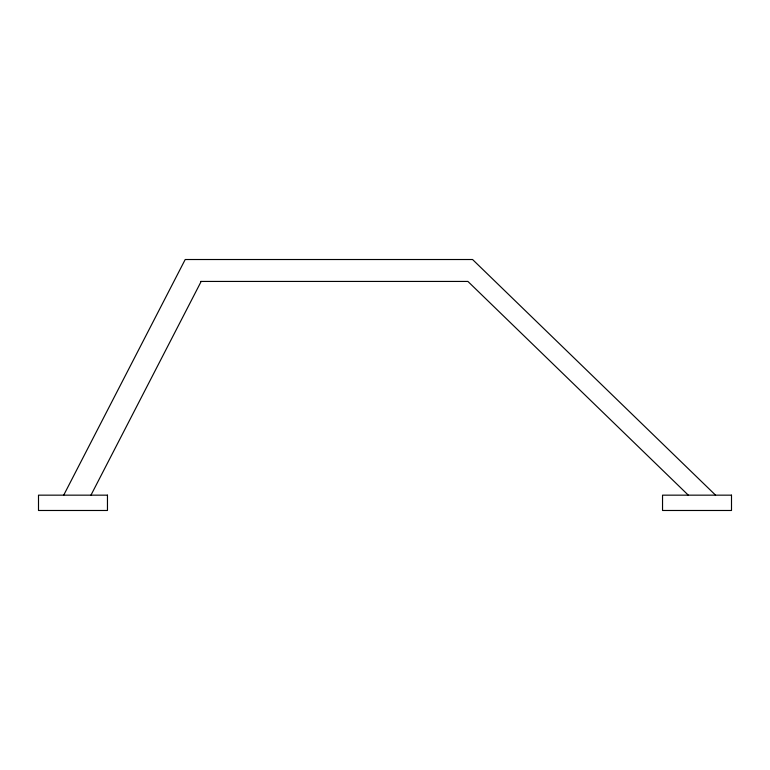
<?xml version="1.0" encoding="UTF-8"?>
<svg xmlns="http://www.w3.org/2000/svg" width="770" height="770" viewBox="0 0 770 770"><rect width="100%" height="100%" fill="white"/><g stroke="black" fill="none" stroke-linecap="round" stroke-linejoin="round"><path stroke-width="1.16" d="M63.708 495.158L185.204 259.519L472.568 259.519L715.571 495.158M90.966 495.158L201.172 281.435M200.701 281.435L467.91 281.435L688.313 495.158M107.463 495.158L38.5 495.158L38.5 510.481L107.463 510.481L107.463 495.158M731.5 495.158L662.537 495.158L662.537 510.481L731.5 510.481L731.5 495.158"/></g></svg>
